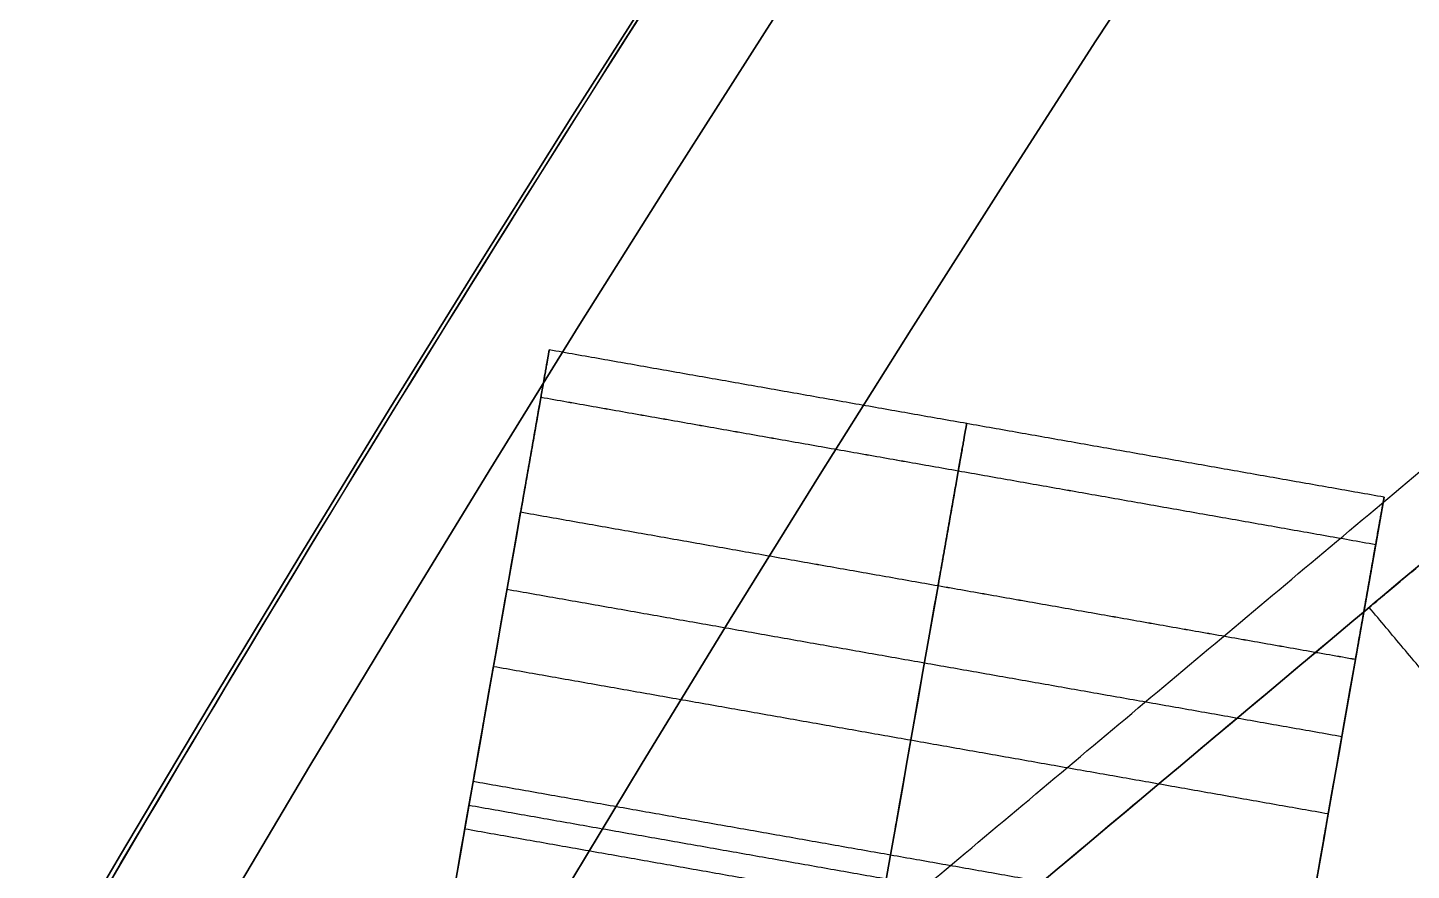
# Model space of a CAD drawing. Header units: millimetres. Extents: x -610 to 610, y -610 to 610.
# Drawn here: x -527.44 to -498.06, y 309.66 to 327.55 of the extents above; entities that cross this region are included whole.
import ezdxf

# ---------------------------------------------------------------- set-up
doc = ezdxf.new("R2010")
doc.units = ezdxf.units.MM
doc.layers.add('base', color=7, linetype='Continuous', true_color=0xffecbc)

msp = doc.modelspace()

# ---------------------------------------------------------------- linework, layer by layer
at = {"layer": 'base'}
for p, q in [((-516.37, 320.71, 122.966), (-586.222, -75.44, 122.966)), ((-498.643, 317.584, 122.966), (-568.495, -78.565, 122.966))]:
    msp.add_line(p, q, dxfattribs=at)
at = {"layer": 'base', "extrusion": (0, 0, -1)}
for centre, radius in [((0, 0, 3.534), 610), ((0, 0, 4.534), 610), ((0, 0, -2.476), 607.51), ((0, 0, 10.545), 607.51), ((0, 0, -4.966), 601.5), ((0, 0, 13.034), 601.5)]:
    msp.add_circle(centre, radius, dxfattribs=at)
at = {"layer": 'base'}
for centre, radius in [((0, 0, 249.466), 610), ((0, 0, 250.466), 610), ((0, 0, 243.455), 607.51), ((0, 0, 256.476), 607.51), ((0, 0, 240.966), 601.5), ((0, 0, 258.966), 601.5)]:
    msp.add_circle(centre, radius, dxfattribs=at)
for points, weights, degree, knots in [([(-495.198, -356.201, -4.034), (-851.399, 138.996, -4.034), (-356.201, 495.198, -4.034), (138.996, 851.399, -4.034), (495.198, 356.201, -4.034), (851.399, -138.996, -4.034), (356.201, -495.198, -4.034), (-138.996, -851.399, -4.034), (-495.198, -356.201, -4.034)], [1, 0.707106781187, 1, 0.707106781187, 1, 0.707106781187, 1, 0.707106781187, 1], 2, [0, 0, 0, 958.185759, 958.185759, 1916.371519, 1916.371519, 2874.557278, 2874.557278, 3832.743037, 3832.743037, 3832.743037]), ([(-610, 0, 249.966), (-610, -610, 249.966), (0, -610, 249.966), (610, -610, 249.966), (610, 0, 249.966), (610, 610, 249.966), (0, 610, 249.966), (-610, 610, 249.966), (-610, 0, 249.966)], [1, 0.707106781187, 1, 0.707106781187, 1, 0.707106781187, 1, 0.707106781187, 1], 2, [0, 0, 0, 958.185759, 958.185759, 1916.371519, 1916.371519, 2874.557278, 2874.557278, 3832.743037, 3832.743037, 3832.743037]), ([(32.649, -544.756, 240.966), (-510.363, -577.301, 240.966), (-544.649, -34.396, 240.966), (-578.935, 508.509, 240.966), (-36.142, 544.535, 240.966), (506.65, 580.562, 240.966), (544.417, 37.888, 240.966), (582.184, -504.785, 240.966), (39.634, -544.292, 240.966)], [1, 0.708239625255, 1, 0.708239625255, 1, 0.708239625255, 1, 0.708239625255, 1], 2, [654.018286, 654.018286, 654.018286, 1509.504571, 1509.504571, 2364.990855, 2364.990855, 3220.47714, 3220.47714, 4075.963425, 4075.963425, 4075.963425]), ([(32.649, -544.756, 244.966), (-510.363, -577.301, 244.966), (-544.649, -34.396, 244.966), (-578.935, 508.509, 244.966), (-36.142, 544.535, 244.966), (506.65, 580.562, 244.966), (544.417, 37.888, 244.966), (582.184, -504.785, 244.966), (39.634, -544.292, 244.966)], [1, 0.708239625255, 1, 0.708239625255, 1, 0.708239625255, 1, 0.708239625255, 1], 2, [654.018286, 654.018286, 654.018286, 1509.504571, 1509.504571, 2364.990855, 2364.990855, 3220.47714, 3220.47714, 4075.963425, 4075.963425, 4075.963425]), ([(32.649, -544.756, 242.966), (-510.363, -577.301, 242.966), (-544.649, -34.396, 242.966), (-578.935, 508.509, 242.966), (-36.142, 544.535, 242.966), (506.65, 580.562, 242.966), (544.417, 37.888, 242.966), (582.184, -504.785, 242.966), (39.634, -544.292, 242.966)], [1, 0.708239625255, 1, 0.708239625255, 1, 0.708239625255, 1, 0.708239625255, 1], 2, [654.018286, 654.018286, 654.018286, 1509.504571, 1509.504571, 2364.990855, 2364.990855, 3220.47714, 3220.47714, 4075.963425, 4075.963425, 4075.963425]), ([(-516.977, 317.263, 240.966), (-516.814, 318.19, 240.966), (-516.663, 319.045, 240.606), (-516.548, 319.7, 239.941), (-516.432, 320.356, 239.275), (-516.37, 320.71, 238.406), (-516.37, 320.71, 237.466)], [1, 0.949252514911, 0.949252514911, 1, 0.949252514911, 0.949252514911, 1], 3, [398.086503, 398.086503, 398.086503, 398.086503, 400.835411, 400.835411, 400.835411, 403.584318, 403.584318, 403.584318, 403.584318]), ([(-516.37, 320.71, 115.666), (-516.37, 320.71, 114.726), (-516.432, 320.356, 113.857), (-516.548, 319.701, 113.192), (-516.663, 319.045, 112.526), (-516.814, 318.19, 112.166), (-516.977, 317.263, 112.166)], [1, 0.949252810473, 0.949252810473, 1, 0.949252810473, 0.949252810473, 1], 3, [563.426479, 563.426479, 563.426479, 563.426479, 566.175379, 566.175379, 566.175379, 568.924278, 568.924278, 568.924278, 568.924278]), ([(-508.114, 315.7, 240.966), (-507.951, 316.627, 240.966), (-507.8, 317.483, 240.606), (-507.684, 318.138, 239.941), (-507.569, 318.793, 239.275), (-507.506, 319.147, 238.406), (-507.506, 319.147, 237.466)], [1, 0.949252514911, 0.949252514911, 1, 0.949252514911, 0.949252514911, 1], 3, [398.086503, 398.086503, 398.086503, 398.086503, 400.835411, 400.835411, 400.835411, 403.584318, 403.584318, 403.584318, 403.584318]), ([(-507.506, 319.147, 115.666), (-507.506, 319.147, 114.726), (-507.569, 318.793, 113.857), (-507.684, 318.138, 113.192), (-507.8, 317.483, 112.526), (-507.951, 316.627, 112.166), (-508.114, 315.7, 112.166)], [1, 0.949252810473, 0.949252810473, 1, 0.949252810473, 0.949252810473, 1], 3, [563.426479, 563.426479, 563.426479, 563.426479, 566.175379, 566.175379, 566.175379, 568.924278, 568.924278, 568.924278, 568.924278]), ([(-499.251, 314.138, 240.966), (-499.088, 315.064, 240.966), (-498.937, 315.92, 240.606), (-498.821, 316.575, 239.941), (-498.706, 317.23, 239.275), (-498.643, 317.584, 238.406), (-498.643, 317.584, 237.466)], [1, 0.949252514911, 0.949252514911, 1, 0.949252514911, 0.949252514911, 1], 3, [398.086503, 398.086503, 398.086503, 398.086503, 400.835411, 400.835411, 400.835411, 403.584318, 403.584318, 403.584318, 403.584318]), ([(-498.643, 317.584, 115.666), (-498.643, 317.584, 114.726), (-498.706, 317.23, 113.857), (-498.821, 316.575, 113.192), (-498.937, 315.92, 112.526), (-499.088, 315.064, 112.166), (-499.251, 314.138, 112.166)], [1, 0.949252810473, 0.949252810473, 1, 0.949252810473, 0.949252810473, 1], 3, [563.426479, 563.426479, 563.426479, 563.426479, 566.175379, 566.175379, 566.175379, 568.924278, 568.924278, 568.924278, 568.924278])]:
    msp.add_rational_spline(points, weights, degree=degree, knots=knots, dxfattribs=at)
for points, degree, knots in [([(-517.867, 301.36, 4.966), (-483.064, 330.563, 4.966), (-448.261, 359.766, 4.966), (-362.361, 431.845, 4.966), (-276.461, 503.924, 4.966), (-241.658, 533.127, 4.966), (-206.855, 562.33, 4.966)], 2, [-3870.538111, -3870.538111, -3870.538111, -3779.674133, -3779.674133, -3555.405097, -3555.405097, -3464.541264, -3464.541264, -3464.541264]), ([(-517.867, 301.36, 0.966), (-483.064, 330.563, 0.966), (-448.261, 359.766, 0.966), (-362.361, 431.845, 0.966), (-276.461, 503.924, 0.966), (-241.658, 533.127, 0.966), (-206.855, 562.33, 0.966)], 2, [-3870.538111, -3870.538111, -3870.538111, -3779.674133, -3779.674133, -3555.405097, -3555.405097, -3464.541264, -3464.541264, -3464.541264]), ([(-517.867, 301.36, 2.966), (-483.064, 330.563, 2.966), (-448.261, 359.766, 2.966), (-362.361, 431.845, 2.966), (-276.461, 503.924, 2.966), (-241.658, 533.127, 2.966), (-206.855, 562.33, 2.966)], 2, [-3870.538111, -3870.538111, -3870.538111, -3779.674133, -3779.674133, -3555.405097, -3555.405097, -3464.541264, -3464.541264, -3464.541264]), ([(-198.631, 545.734, 4.966), (-231.761, 517.934, 4.966), (-264.891, 490.135, 4.966), (-350.791, 418.056, 4.966), (-436.691, 345.978, 4.966), (-469.821, 318.178, 4.966), (-502.951, 290.379, 4.966)], 2, [-10119.748054, -10119.748054, -10119.748054, -10033.251862, -10033.251862, -9808.982826, -9808.982826, -9722.486493, -9722.486493, -9722.486493]), ([(-198.631, 545.734, 0.966), (-231.761, 517.934, 0.966), (-264.891, 490.135, 0.966), (-350.791, 418.056, 0.966), (-436.691, 345.978, 0.966), (-469.821, 318.178, 0.966), (-502.951, 290.379, 0.966)], 2, [-10119.748054, -10119.748054, -10119.748054, -10033.251862, -10033.251862, -9808.982826, -9808.982826, -9722.486493, -9722.486493, -9722.486493]), ([(-198.631, 545.734, 2.966), (-231.761, 517.934, 2.966), (-264.891, 490.135, 2.966), (-350.791, 418.056, 2.966), (-436.691, 345.978, 2.966), (-469.821, 318.178, 2.966), (-502.951, 290.379, 2.966)], 2, [-10119.748054, -10119.748054, -10119.748054, -10033.251862, -10033.251862, -9808.982826, -9808.982826, -9722.486493, -9722.486493, -9722.486493]), ([(-497.485, 316.481, 185.332), (-502.265, 312.47, 188.934), (-507.044, 308.46, 192.536), (-511.823, 304.45, 196.138), (-512.212, 304.123, 196.432), (-512.625, 303.777, 196.565), (-513.027, 303.44, 196.565)], 3, [664.214594, 664.214594, 664.214594, 664.214594, 665.214594, 665.214594, 665.214594, 665.456293, 665.456293, 665.456293, 665.456293])]:
    msp.add_open_spline(points, degree=degree, knots=knots, dxfattribs=at)
for points, degree in [([(-217.038, 551.804, 0.966), (-361.477, 430.605, 0.966), (-505.916, 309.407, 0.966)], 2), ([(-211.253, 544.91, 0.966), (-355.692, 423.711, 0.966), (-500.13, 302.512, 0.966)], 2), ([(-302.126, 518.51, 240.966), (-432.611, 363.004, 240.966), (-563.096, 207.498, 240.966)], 2), ([(-302.126, 518.51, 244.966), (-432.611, 363.004, 244.966), (-563.096, 207.498, 244.966)], 2), ([(-302.126, 518.51, 242.966), (-432.611, 363.004, 242.966), (-563.096, 207.498, 242.966)], 2), ([(-498.643, 317.584, 237.466), (-507.506, 319.147, 237.466), (-516.37, 320.71, 237.466)], 2), ([(-498.643, 317.584, 222.466), (-507.506, 319.147, 222.466), (-516.37, 320.71, 222.466)], 2), ([(-516.37, 320.71, 237.466), (-516.37, 320.71, 232.466), (-516.37, 320.71, 227.466), (-516.37, 320.71, 222.466)], 3), ([(-498.643, 317.584, 135.1), (-507.506, 319.147, 135.1), (-516.37, 320.71, 135.1)], 2), ([(-498.643, 317.584, 115.666), (-507.506, 319.147, 115.666), (-516.37, 320.71, 115.666)], 2), ([(-516.37, 320.71, 135.1), (-516.37, 320.71, 128.622), (-516.37, 320.71, 122.144), (-516.37, 320.71, 115.666)], 3), ([(-498.643, 317.584, 86.066), (-507.506, 319.147, 86.066), (-516.37, 320.71, 86.066)], 2), ([(-498.643, 317.584, 71.266), (-507.506, 319.147, 71.266), (-516.37, 320.71, 71.266)], 2), ([(-516.37, 320.71, 86.066), (-516.37, 320.71, 81.133), (-516.37, 320.71, 76.2), (-516.37, 320.71, 71.266)], 3), ([(-498.643, 317.584, 41.666), (-507.506, 319.147, 41.666), (-516.37, 320.71, 41.666)], 2), ([(-498.643, 317.584, 26.866), (-507.506, 319.147, 26.866), (-516.37, 320.71, 26.866)], 2), ([(-516.37, 320.71, 41.666), (-516.37, 320.71, 36.733), (-516.37, 320.71, 31.799), (-516.37, 320.71, 26.866)], 3), ([(-498.643, 317.584, 229.966), (-507.506, 319.147, 229.966), (-516.37, 320.71, 229.966)], 2), ([(-498.643, 317.584, 125.383), (-507.506, 319.147, 125.383), (-516.37, 320.71, 125.383)], 2), ([(-498.643, 317.584, 78.666), (-507.506, 319.147, 78.666), (-516.37, 320.71, 78.666)], 2), ([(-498.643, 317.584, 34.266), (-507.506, 319.147, 34.266), (-516.37, 320.71, 34.266)], 2), ([(-498.821, 316.575, 113.192), (-507.684, 318.138, 113.192), (-516.548, 319.701, 113.192)], 2), ([(-498.821, 316.575, 88.541), (-507.684, 318.138, 88.541), (-516.548, 319.701, 88.541)], 2), ([(-498.821, 316.575, 68.791), (-507.684, 318.138, 68.791), (-516.548, 319.701, 68.791)], 2), ([(-498.821, 316.575, 44.141), (-507.684, 318.138, 44.141), (-516.548, 319.701, 44.141)], 2), ([(-498.821, 316.575, 24.391), (-507.684, 318.138, 24.391), (-516.548, 319.701, 24.391)], 2), ([(-498.821, 316.575, 239.941), (-507.684, 318.138, 239.941), (-516.548, 319.7, 239.941)], 2), ([(-498.821, 316.575, 219.991), (-507.684, 318.138, 219.991), (-516.548, 319.7, 219.991)], 2), ([(-498.821, 316.575, 137.575), (-507.684, 318.138, 137.575), (-516.548, 319.7, 137.575)], 2), ([(-507.506, 319.147, 237.466), (-507.506, 319.147, 232.466), (-507.506, 319.147, 227.466), (-507.506, 319.147, 222.466)], 3), ([(-507.506, 319.147, 135.1), (-507.506, 319.147, 128.622), (-507.506, 319.147, 122.144), (-507.506, 319.147, 115.666)], 3), ([(-507.506, 319.147, 86.066), (-507.506, 319.147, 81.133), (-507.506, 319.147, 76.2), (-507.506, 319.147, 71.266)], 3), ([(-507.506, 319.147, 41.666), (-507.506, 319.147, 36.733), (-507.506, 319.147, 31.799), (-507.506, 319.147, 26.866)], 3), ([(-498.643, 317.584, 237.466), (-498.643, 317.584, 232.466), (-498.643, 317.584, 227.466), (-498.643, 317.584, 222.466)], 3), ([(-498.643, 317.584, 135.1), (-498.643, 317.584, 128.622), (-498.643, 317.584, 122.144), (-498.643, 317.584, 115.666)], 3), ([(-498.643, 317.584, 86.066), (-498.643, 317.584, 81.133), (-498.643, 317.584, 76.2), (-498.643, 317.584, 71.266)], 3), ([(-498.643, 317.584, 41.666), (-498.643, 317.584, 36.733), (-498.643, 317.584, 31.799), (-498.643, 317.584, 26.866)], 3), ([(-516.977, 317.263, 218.966), (-518.757, 307.172, 218.966), (-520.536, 297.082, 218.966), (-522.315, 286.991, 218.966)], 3), ([(-516.977, 317.263, 112.166), (-518.757, 307.173, 112.166), (-520.536, 297.082, 112.166), (-522.315, 286.991, 112.166)], 3), ([(-522.315, 286.991, 89.566), (-520.536, 297.082, 89.566), (-518.757, 307.173, 89.566), (-516.977, 317.263, 89.566)], 3), ([(-516.977, 317.263, 67.766), (-518.757, 307.173, 67.766), (-520.536, 297.082, 67.766), (-522.315, 286.991, 67.766)], 3), ([(-522.315, 286.991, 45.166), (-520.536, 297.082, 45.166), (-518.757, 307.173, 45.166), (-516.977, 317.263, 45.166)], 3), ([(-516.977, 317.263, 23.366), (-518.757, 307.173, 23.366), (-520.536, 297.082, 23.366), (-522.315, 286.991, 23.366)], 3), ([(-519.172, 304.817, 138.6), (-518.441, 308.966, 138.6), (-517.709, 313.114, 138.6), (-516.977, 317.263, 138.6)], 3), ([(-517.555, 313.986, 240.966), (-517.363, 315.078, 240.966), (-517.17, 316.171, 240.966), (-516.977, 317.263, 240.966)], 3), ([(-499.251, 314.138, 240.966), (-508.114, 315.7, 240.966), (-516.977, 317.263, 240.966)], 2), ([(-499.251, 314.137, 218.966), (-508.114, 315.7, 218.966), (-516.977, 317.263, 218.966)], 2), ([(-499.251, 314.137, 138.6), (-508.114, 315.7, 138.6), (-516.977, 317.263, 138.6)], 2), ([(-499.251, 314.138, 112.166), (-508.114, 315.7, 112.166), (-516.977, 317.263, 112.166)], 2), ([(-499.251, 314.138, 89.566), (-508.114, 315.7, 89.566), (-516.977, 317.263, 89.566)], 2), ([(-499.251, 314.138, 67.766), (-508.114, 315.7, 67.766), (-516.977, 317.263, 67.766)], 2), ([(-499.251, 314.138, 45.166), (-508.114, 315.7, 45.166), (-516.977, 317.263, 45.166)], 2), ([(-499.251, 314.138, 23.366), (-508.114, 315.7, 23.366), (-516.977, 317.263, 23.366)], 2), ([(-499.54, 312.499, 240.966), (-508.403, 314.062, 240.966), (-517.266, 315.624, 240.966)], 2), ([(-508.114, 315.7, 218.966), (-509.893, 305.61, 218.966), (-511.673, 295.519, 218.966), (-513.452, 285.428, 218.966)], 3), ([(-508.114, 315.7, 112.166), (-509.893, 305.61, 112.166), (-511.673, 295.519, 112.166), (-513.452, 285.429, 112.166)], 3), ([(-513.452, 285.429, 89.566), (-511.673, 295.519, 89.566), (-509.893, 305.61, 89.566), (-508.114, 315.7, 89.566)], 3), ([(-508.114, 315.7, 67.766), (-509.893, 305.61, 67.766), (-511.673, 295.519, 67.766), (-513.452, 285.429, 67.766)], 3), ([(-513.452, 285.429, 45.166), (-511.673, 295.519, 45.166), (-509.893, 305.61, 45.166), (-508.114, 315.7, 45.166)], 3), ([(-508.114, 315.7, 23.366), (-509.893, 305.61, 23.366), (-511.673, 295.519, 23.366), (-513.452, 285.429, 23.366)], 3), ([(-510.309, 303.254, 138.6), (-509.577, 307.403, 138.6), (-508.846, 311.552, 138.6), (-508.114, 315.7, 138.6)], 3), ([(-508.692, 312.423, 240.966), (-508.499, 313.515, 240.966), (-508.307, 314.608, 240.966), (-508.114, 315.7, 240.966)], 3), ([(-522.506, 295.485, 22.966), (-514.657, 302.072, 22.966), (-506.808, 308.658, 22.966), (-498.959, 315.244, 22.966)], 3), ([(-498.959, 315.244, 45.566), (-506.808, 308.658, 45.566), (-514.657, 302.072, 45.566), (-522.506, 295.485, 45.566)], 3), ([(-522.506, 295.485, 67.366), (-514.657, 302.072, 67.366), (-506.808, 308.658, 67.366), (-498.959, 315.244, 67.366)], 3), ([(-498.959, 315.244, 89.966), (-506.808, 308.658, 89.966), (-514.657, 302.072, 89.966), (-522.506, 295.485, 89.966)], 3), ([(-522.506, 295.485, 111.766), (-514.657, 302.072, 111.766), (-506.808, 308.658, 111.766), (-498.959, 315.244, 111.766)], 3), ([(-522.506, 295.485, 218.566), (-514.657, 302.072, 218.566), (-506.808, 308.658, 218.566), (-498.959, 315.244, 218.566)], 3), ([(-487.389, 301.455, 22.966), (-493.174, 308.35, 22.966), (-498.959, 315.244, 22.966)], 2), ([(-487.389, 301.455, 45.566), (-493.174, 308.35, 45.566), (-498.959, 315.244, 45.566)], 2), ([(-487.389, 301.455, 67.366), (-493.174, 308.35, 67.366), (-498.959, 315.244, 67.366)], 2), ([(-487.389, 301.455, 89.966), (-493.174, 308.35, 89.966), (-498.959, 315.244, 89.966)], 2), ([(-487.389, 301.455, 111.766), (-493.174, 308.35, 111.766), (-498.959, 315.244, 111.766)], 2), ([(-487.389, 301.455, 218.566), (-493.174, 308.35, 218.566), (-498.959, 315.244, 218.566)], 2), ([(-499.251, 314.138, 112.166), (-501.03, 304.047, 112.166), (-502.809, 293.956, 112.166), (-504.589, 283.866, 112.166)], 3), ([(-504.589, 283.866, 89.566), (-502.809, 293.956, 89.566), (-501.03, 304.047, 89.566), (-499.251, 314.138, 89.566)], 3), ([(-499.251, 314.138, 67.766), (-501.03, 304.047, 67.766), (-502.809, 293.956, 67.766), (-504.589, 283.866, 67.766)], 3), ([(-504.589, 283.866, 45.166), (-502.809, 293.956, 45.166), (-501.03, 304.047, 45.166), (-499.251, 314.138, 45.166)], 3), ([(-499.251, 314.138, 23.366), (-501.03, 304.047, 23.366), (-502.809, 293.956, 23.366), (-504.589, 283.866, 23.366)], 3), ([(-499.251, 314.137, 218.966), (-501.03, 304.047, 218.966), (-502.809, 293.956, 218.966), (-504.589, 283.866, 218.966)], 3), ([(-501.446, 301.691, 138.6), (-500.714, 305.84, 138.6), (-499.982, 309.989, 138.6), (-499.251, 314.137, 138.6)], 3), ([(-499.829, 310.86, 240.966), (-499.636, 311.953, 240.966), (-499.444, 313.045, 240.966), (-499.251, 314.138, 240.966)], 3), ([(-499.829, 310.86, 240.966), (-508.692, 312.423, 240.966), (-517.555, 313.986, 240.966)], 2), ([(-500.259, 308.423, 241.991), (-509.122, 309.986, 241.991), (-517.985, 311.548, 241.991)], 2), ([(-500.348, 307.914, 138.6), (-509.211, 309.477, 138.6), (-518.075, 311.04, 138.6)], 2), ([(-586.222, -75.44, 244.966), (-552.192, 117.55, 244.966), (-518.163, 310.539, 244.966)], 2), ([(-500.437, 307.413, 244.966), (-509.3, 308.976, 244.966), (-518.163, 310.539, 244.966)], 2), ([(-500.437, 307.413, 244.466), (-509.3, 308.976, 244.466), (-518.163, 310.539, 244.466)], 2), ([(-518.163, 310.539, 244.966), (-518.163, 310.539, 244.799), (-518.163, 310.539, 244.632), (-518.163, 310.539, 244.466)], 3), ([(-500.437, 307.413, 244.716), (-509.3, 308.976, 244.716), (-518.163, 310.539, 244.716)], 2)]:
    msp.add_open_spline(points, degree=degree, dxfattribs=at)
for points, weights, degree in [([(-405.938, 353.846, 230.966), (-475.218, 274.367, 230.966), (-509.409, 174.629, 230.966)], [1, 0.981366959849, 1], 2), ([(-405.938, 353.846, 212.966), (-475.218, 274.367, 212.966), (-509.409, 174.629, 212.966)], [1, 0.981366959849, 1], 2), ([(-405.938, 353.846, 221.966), (-475.218, 274.367, 221.966), (-509.409, 174.629, 221.966)], [1, 0.981366959849, 1], 2), ([(-516.37, 320.71, 222.466), (-516.37, 320.71, 220.415), (-516.621, 319.282, 218.966), (-516.977, 317.263, 218.966)], [1, 0.804739726867, 0.804739726867, 1], 3), ([(-516.977, 317.263, 138.6), (-516.621, 319.282, 138.6), (-516.37, 320.71, 137.151), (-516.37, 320.71, 135.1)], [1, 0.80473863462, 0.80473863462, 1], 3), ([(-516.977, 317.263, 89.566), (-516.621, 319.282, 89.566), (-516.37, 320.71, 88.117), (-516.37, 320.71, 86.066)], [1, 0.804737854124, 0.804737854124, 1], 3), ([(-516.37, 320.71, 71.266), (-516.37, 320.71, 69.216), (-516.621, 319.282, 67.766), (-516.977, 317.263, 67.766)], [1, 0.804737854124, 0.804737854124, 1], 3), ([(-516.977, 317.263, 45.166), (-516.621, 319.282, 45.166), (-516.37, 320.71, 43.716), (-516.37, 320.71, 41.666)], [1, 0.804737854124, 0.804737854124, 1], 3), ([(-516.37, 320.71, 26.866), (-516.37, 320.71, 24.816), (-516.621, 319.282, 23.366), (-516.977, 317.263, 23.366)], [1, 0.804737854124, 0.804737854124, 1], 3), ([(-507.506, 319.147, 222.466), (-507.506, 319.147, 220.415), (-507.758, 317.719, 218.966), (-508.114, 315.7, 218.966)], [1, 0.804739726867, 0.804739726867, 1], 3), ([(-508.114, 315.7, 138.6), (-507.758, 317.719, 138.6), (-507.506, 319.147, 137.151), (-507.506, 319.147, 135.1)], [1, 0.80473863462, 0.80473863462, 1], 3), ([(-508.114, 315.7, 89.566), (-507.758, 317.72, 89.566), (-507.506, 319.147, 88.117), (-507.506, 319.147, 86.066)], [1, 0.804737854124, 0.804737854124, 1], 3), ([(-507.506, 319.147, 71.266), (-507.506, 319.147, 69.216), (-507.758, 317.72, 67.766), (-508.114, 315.7, 67.766)], [1, 0.804737854124, 0.804737854124, 1], 3), ([(-508.114, 315.7, 45.166), (-507.758, 317.72, 45.166), (-507.506, 319.147, 43.716), (-507.506, 319.147, 41.666)], [1, 0.804737854124, 0.804737854124, 1], 3), ([(-507.506, 319.147, 26.866), (-507.506, 319.147, 24.816), (-507.758, 317.72, 23.366), (-508.114, 315.7, 23.366)], [1, 0.804737854124, 0.804737854124, 1], 3), ([(-498.643, 317.584, 222.466), (-498.643, 317.584, 220.415), (-498.895, 316.157, 218.966), (-499.251, 314.137, 218.966)], [1, 0.804739726867, 0.804739726867, 1], 3), ([(-499.251, 314.137, 138.6), (-498.895, 316.157, 138.6), (-498.643, 317.584, 137.151), (-498.643, 317.584, 135.1)], [1, 0.80473863462, 0.80473863462, 1], 3), ([(-499.251, 314.138, 89.566), (-498.895, 316.157, 89.566), (-498.643, 317.584, 88.117), (-498.643, 317.584, 86.066)], [1, 0.804737854124, 0.804737854124, 1], 3), ([(-498.643, 317.584, 71.266), (-498.643, 317.584, 69.216), (-498.895, 316.157, 67.766), (-499.251, 314.138, 67.766)], [1, 0.804737854124, 0.804737854124, 1], 3), ([(-499.251, 314.138, 45.166), (-498.895, 316.157, 45.166), (-498.643, 317.584, 43.716), (-498.643, 317.584, 41.666)], [1, 0.804737854124, 0.804737854124, 1], 3), ([(-498.643, 317.584, 26.866), (-498.643, 317.584, 24.816), (-498.895, 316.157, 23.366), (-499.251, 314.138, 23.366)], [1, 0.804737854124, 0.804737854124, 1], 3), ([(-498.959, 315.244, 22.966), (-497.388, 316.562, 22.966), (-496.278, 317.494, 24.416), (-496.278, 317.494, 26.466)], [1, 0.804737854124, 0.804737854124, 1], 3), ([(-496.278, 317.494, 42.066), (-496.278, 317.494, 44.116), (-497.388, 316.562, 45.566), (-498.959, 315.244, 45.566)], [1, 0.804737854125, 0.804737854125, 1], 3), ([(-498.959, 315.244, 67.366), (-497.388, 316.562, 67.366), (-496.278, 317.494, 68.816), (-496.278, 317.494, 70.866)], [1, 0.804737854124, 0.804737854124, 1], 3), ([(-496.278, 317.494, 86.466), (-496.278, 317.494, 88.517), (-497.388, 316.562, 89.966), (-498.959, 315.244, 89.966)], [1, 0.804737854125, 0.804737854125, 1], 3), ([(-498.959, 315.244, 111.766), (-497.388, 316.562, 111.766), (-496.278, 317.494, 113.216), (-496.278, 317.494, 115.266)], [1, 0.804737854124, 0.804737854124, 1], 3), ([(-498.959, 315.244, 218.566), (-497.388, 316.562, 218.566), (-496.278, 317.494, 220.015), (-496.278, 317.494, 222.066)], [1, 0.804737854125, 0.804737854125, 1], 3), ([(-518.163, 310.539, 244.466), (-518.163, 310.539, 242.415), (-517.911, 311.967, 240.966), (-517.555, 313.986, 240.966)], [1, 0.804737854124, 0.804737854124, 1], 3), ([(-509.3, 308.976, 244.466), (-509.3, 308.976, 242.415), (-509.048, 310.404, 240.966), (-508.692, 312.423, 240.966)], [1, 0.804737854124, 0.804737854124, 1], 3), ([(-500.437, 307.413, 244.466), (-500.437, 307.413, 242.415), (-500.185, 308.841, 240.966), (-499.829, 310.86, 240.966)], [1, 0.804737854124, 0.804737854124, 1], 3)]:
    msp.add_rational_spline(points, weights, degree=degree, dxfattribs=at)

doc.saveas('drawing.dxf')
